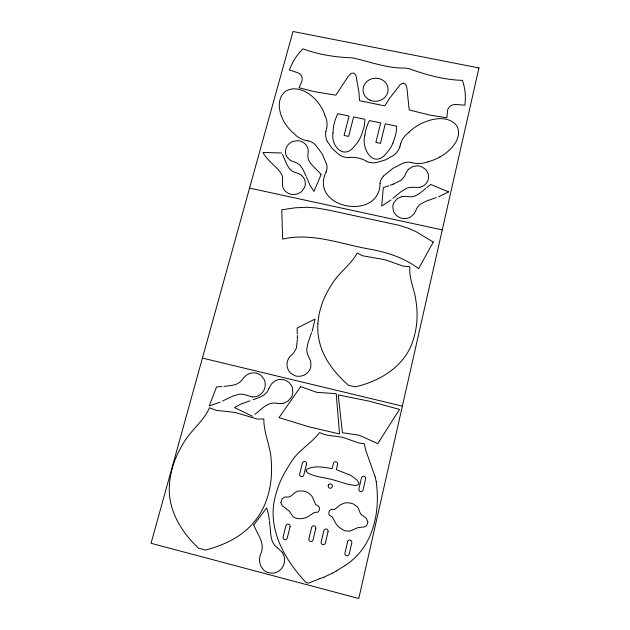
<?xml version="1.0" encoding="UTF-8"?>
<svg xmlns="http://www.w3.org/2000/svg" width="630" height="630" viewBox="0 0 630 630"><rect width="100%" height="100%" fill="white"/><g stroke="black" fill="none" stroke-linecap="round" stroke-linejoin="round"><path stroke-width="0.94" d="M297.36 338.523L297.36 338.026M259.387 559.983L260.513 565.638L263.789 570.166A13.214 12.6 -84.5 0 0 268.159 572.678L273.073 573.206A13.214 12.6 -84.5 0 0 275.523 572.702L278.877 571.056L281.602 568.512A13.214 12.6 -84.5 0 0 284.083 556.219L282.531 552.723M280.909 502.472L282.098 498.96A3.52 3.41 -81.6 0 1 282.76 498.235L285.067 497.054A5.749 5.56 -82 0 1 285.933 496.983C291.091 498.291 293.044 493.054 297.084 491.431A11.143 10.805 -85.1 0 1 298.47 491.006L302.904 490.998A14.931 14.466 -85.5 0 1 304.967 491.471A14.537 14.08 -85.5 0 1 308.857 493.337A12.986 12.584 -85.5 0 1 310.086 494.314L310.519 494.723A12.663 12.269 -85.6 0 1 311.708 496.054A12.435 12.049 -85.7 0 1 312.614 497.346L315.575 504.512L318.733 506.323L319.473 508.071A4.41 4.268 -88.9 0 1 319.528 508.686L319 510.812L317.93 512.119L314.307 512.513L306.936 517.317A13.49 13.073 -85.7 0 1 305.566 517.781L305.038 517.923A14.01 13.576 -85.4 0 1 303.471 518.317L302.935 518.411A16.805 16.285 -85 0 1 300.778 518.648A15.514 15.033 -85 0 1 298.675 518.679L295.375 518.065L293.147 516.742L289.225 511.119L282.311 505.827L280.909 502.661M306.125 471.004L306.826 469.468A3.859 3.772 -83.9 0 1 307.527 468.925C315.236 465.294 324.166 467.35 332.191 468.61L333.443 463.365A2.158 2.118 88.1 0 1 336.003 461.79A2.158 2.118 88.1 0 1 337.554 464.397L336.31 469.626L350.894 475.414L356.958 479.989L358.793 482.777A2.213 2.158 80.3 0 1 358.895 483.556L358.108 484.903L355.761 485.423A13.828 13.545 80.4 0 1 354.438 485.376L349.658 484.612A58.511 57.952 73 0 1 347.429 484.1A75.679 75.198 61.4 0 1 345.216 483.509L344.122 483.194A127.095 125.614 15.1 0 1 340.822 482.155L331.884 479.414L322.765 477.572A124.527 123.291 -9.4 0 1 319.402 476.894L318.292 476.65A75.332 74.994 -70.5 0 1 316.079 476.107A58.653 58.157 -79.8 0 1 313.882 475.508L308.172 473.351L306.141 471.138M297.352 339.515L296.478 347.886L293.745 352.808A18.546 18.128 -33.4 0 1 293.352 353.217L290.832 355.666A20.341 20.081 -38.3 0 0 290.406 356.115C287.272 359.281 285.918 364.463 288.028 369.385A12.104 11.923 -37.3 0 0 290.792 373.22L294.793 375.645A12.104 11.923 -37.3 0 0 297.092 376.228L300.628 376.228L303.959 375.236A12.104 11.923 -37.3 0 0 310.921 366.093L310.692 361.195L307.322 353.832L306.676 349.91L307.857 343.374L311.543 332.687M259.387 559.92L260.048 555.904A22.2 21.176 -85.8 0 1 260.253 555.258L261.552 551.667A20.231 19.278 -79.4 0 0 261.741 551.069C264.198 542.013 257.142 533.578 253.811 525.113M380.095 183.519C379.252 221.815 308.96 208.302 326.017 172.006M314.905 319.111L297.108 328.057L297.289 334.018M314.85 319.717L312.448 330.199M364.983 134.907C360.73 148.105 373.338 169.549 386.269 153.389A33.689 31.39 -6.1 0 0 389.789 148.908L389.939 148.696A42.438 39.493 -6.9 0 0 392.907 143.16M325.899 131.347L326.537 128.607M400.641 143.971L399.885 146.719M312.244 330.758L312.047 331.317M392.915 143.168L395.561 135.182A48.392 45.013 -7.4 0 0 396.561 128.103L396.616 126.157L385.269 123.827L380.433 143.372L375.866 142.419L380.717 122.889L369.408 120.574L368.542 122.346A49.29 45.927 -0.4 0 0 364.99 134.907M268.931 388.458L271.475 383.938L275.058 380.93A12.23 12.009 -51.6 0 1 286.5 380.725L289.288 382.749L291.414 385.544A12.23 12.009 -51.6 0 1 292.336 387.733L292.832 392.443A12.23 12.009 -51.6 0 1 291.446 397.081L288.028 401.129L283.248 403.373M268.876 388.584C266.246 395.679 260.025 397.058 253.118 399.759M253.764 525.01L266.648 507.914L268.372 513.781L269.325 520.081M383.394 176.156L392.75 168.438L403.405 163.005A14.718 13.852 0.1 0 1 411.737 162.548M408.248 169.486L406.303 172.321A19.569 18.412 2.1 0 0 406.059 172.833L404.799 175.778A17.86 16.797 -2.5 0 1 404.57 176.25L401.137 180.243L393.852 183.881M408.279 169.446L412.351 166.698L417.344 165.824A11.639 10.954 1.2 0 1 421.816 166.824L425.494 169.336A11.639 10.954 1.2 0 1 426.88 171.061L428.203 173.943L428.597 177.069A11.639 10.954 1.2 0 1 423.045 186.118L419.966 187.354M392.962 198.316L401.279 191.473L406.799 188.165L410.358 187.346L419.824 187.393M426.825 187.661L430.66 184.456L448.623 191.874M254.819 414.359C260.82 410.035 266.561 402.696 274.696 403.05A19.113 18.703 -62.6 0 1 275.271 403.098L277.279 403.373M425.809 188.52C420.446 192.741 415.43 197.347 409.909 196.788A17.963 16.923 0.6 0 1 409.358 196.757L405.98 196.403A19.695 18.735 1.2 0 0 405.373 196.363L401.814 196.631M391.017 199.962L382.331 205.711M345.161 565.464C373.173 547.501 380.559 512.434 376.173 481.509M345.09 565.512L336.365 570.938M448.473 191.969L438.456 196.82M439.897 156.972C450.348 151.231 463.326 138.372 456.695 125.606C447.497 114.4 430.172 118.708 419.123 124.677A48.187 45.061 3.6 0 0 408.965 132.15M332.482 573.206L336.231 571.016M381.741 206.002L383.284 187.661L388.805 185.732M222.634 400.94L233.061 396.05L239.55 394.136L243.361 394.293L252.622 397.002M324.135 577.143L327.97 575.253M220.122 402.161L209.514 405.822M328.466 575.025L332.459 573.221M393.577 183.991L393.175 184.141M393.01 184.204L390.198 185.244M319.725 578.679L308.448 583.159L306.046 582.482C283.791 558.936 265.671 526.475 276.184 493.274C279.531 480.273 286.689 468.484 294.297 457.545C301.88 448.402 312.37 441.992 319.615 432.566C328.12 436.976 338.428 435.212 347.272 438.913A39.383 39.225 56.9 0 0 348.713 439.425L359.218 443.095L364.234 443.607L365.896 450.678L375.102 476.76M319.788 578.663L324.056 577.174M436.37 197.529L425.841 201.285L420.076 204.364L417.517 207.12L414.02 213.956L410.516 217.011A11.718 11.127 0.9 0 1 399.325 217.437L396.546 215.618L394.427 213.137A11.718 11.127 0.9 0 1 393.427 211.089L392.797 206.782A11.718 11.127 0.9 0 1 393.986 202.529L397.191 198.749L401.727 196.647M249.952 400.822L240.912 404.05L234.478 407.586L252.528 416.265M209.27 405.877L216.539 386.962L221.965 386.529M283.083 403.413L279.381 403.625A20.451 20.089 -48.2 0 1 278.759 403.57L277.42 403.389M224.004 386.363C229.879 385.599 236.959 385.71 241.219 380.882A18.742 18.144 -46.2 0 0 241.597 380.449L243.81 377.677A20.522 20.042 -51.3 0 1 244.22 377.197C247.314 373.519 252.654 371.873 257.245 373.425A12.206 11.907 -49.6 0 1 261.34 375.748L264.151 379.457A12.206 11.907 -49.6 0 1 264.954 381.67L265.309 385.182L264.655 388.608A12.206 11.907 -49.6 0 1 256.213 396.569L252.693 397.01M348.8 157.445L349.752 157.382A29.004 27.421 -7 0 1 365.479 160.626L366.44 161.154M462.404 80.356C444.205 79.868 426.447 74.931 409.429 68.812A30.61 28.192 -2.6 0 0 405.082 68.064C386.859 68.465 369.684 61.559 352.28 57.826C335.562 57.299 318.725 54.676 302.998 48.833A61.787 56.826 -7.5 0 0 291.911 64.063L289.327 69.906L297.494 72.655A7.631 6.993 -12.1 0 1 301.731 81.632L299.108 87.759L314.362 91.649L335.845 95.162L348.414 76.128L351.249 73.364L353.887 73.056L355.958 75.403L358.942 92.2L359.533 100.69L384.772 105.887L389.498 98.438L400.389 84.365L403.452 83.066L403.688 83.617L405.602 84.081L406.862 87.735L409.201 109.951L430.786 115.29L446.883 117.755L447.45 111.077A7.844 7.229 2.6 0 1 455.86 104.493L464.909 105.186L465.373 98.76A62.362 57.464 -2.4 0 0 462.42 80.349M281.87 152.98L262.962 152.491C267.262 160.493 275.405 165.359 280.563 172.699C284.933 177.589 280.263 184.669 284.177 189.74A11.513 10.86 -14.5 0 0 293.675 194.552L296.958 194.064L300.03 192.678A11.513 10.86 -14.5 0 0 301.809 191.299L304.385 187.732A11.513 10.86 -14.5 0 0 305.337 183.48C305.377 178.605 302.077 174.778 298.266 173.463A19.341 18.27 -15.1 0 0 297.722 173.258L294.612 172.226A17.64 16.53 -12.9 0 1 294.115 172.037C288.154 170.069 285.839 161.705 282.468 154.389M307.991 140.97L302.778 139.663L297.911 137.033A24.877 23.066 -11 0 1 294.297 133.859A46.699 43.108 -9.6 0 1 286.138 124.968C279.255 115.503 275.003 98.839 286.17 90.877C298.47 84.459 312.338 94.303 319.339 104.273A46.888 43.533 -14.4 0 1 324.765 114.833M249.567 188.102L442.26 229.918M202.419 358.1L402.357 406.122M411.705 162.69L417.17 163.619L422.974 163.202A25.318 23.586 0 0 0 427.888 161.768M277.562 547.856L282.492 552.66M277.507 547.809C269.372 542.107 271.152 532.137 269.545 522.38M320.946 174.14C315.047 167.722 307.409 162.304 307.873 155.823A17.672 16.569 -10.1 0 1 307.897 155.311L308.172 152.192A19.136 17.892 -14.1 0 0 308.196 151.641C308.535 147.916 306.188 143.475 301.652 141.577A11.411 10.678 -13.2 0 0 297.21 140.695L292.84 141.49A11.411 10.678 -13.2 0 0 290.832 142.474L288.343 144.514L286.54 147.129A11.411 10.678 -13.2 0 0 287.138 157.303L290.446 160.453L297.218 163.178L299.904 165.068L302.786 169.084L305.983 175.88M321.166 174.36L313.961 191.425L310.212 185.685L306.408 176.888M327.277 141.419L332.301 148.656L339.153 154.696A16.065 15.01 -7.4 0 0 348.8 157.634M375.118 476.831L376.165 481.375M269.427 521.049L269.467 521.553M269.482 521.695L269.538 522.349M297.329 335.522L297.36 337.774M439.89 156.949A47.415 43.919 -0.8 0 1 427.896 161.784M379.937 183.495A14.931 14.096 -1.2 0 1 383.379 176.14M326.159 172.045A14.734 13.852 -11.8 0 0 326.6 164.107L321.946 153.523L315.118 144.49A14.466 13.545 -12.4 0 0 308.023 140.829M324.623 114.896A22.83 21.2 -11.9 0 1 326.647 128.622M400.53 143.947A23.286 21.743 0.9 0 1 409.059 132.268M366.345 161.327A16.128 15.088 -4.6 0 0 376.496 162.556L385.647 159.839L393.742 155.311A19.207 17.931 -3.8 0 0 399.916 146.727M327.222 141.443A19.089 17.79 -7.8 0 1 325.875 131.347M332.979 132.93C330.687 145.932 343.893 160.24 354.343 146.341A33.516 31.161 -9.4 0 0 357.879 141.884L358.029 141.671A42.226 39.21 -10.1 0 0 361.029 136.174L363.731 128.237A48.156 44.683 -10.6 0 0 364.786 121.204L364.857 119.267L353.595 116.96L348.626 136.387L344.098 135.442L349.083 116.03L337.869 113.731L336.995 115.495A48.998 45.636 -3.9 0 0 333.357 127.985L332.979 132.93M367.77 521.679L367.786 522.034A5.197 5.024 79.8 0 1 367.715 522.869L366.495 525.601L364.345 526.94L358.005 527.609L349.54 531.248L345.295 530.838A15.884 15.38 82.5 0 1 343.578 530.066A17.538 16.994 82.4 0 1 341.515 528.869L340.972 528.523A16.412 15.9 82.8 0 1 339.578 527.546L339.137 527.168A14.529 14.073 83 0 1 337.9 525.924A13.805 13.372 83.4 0 1 336.459 524.365A13.758 13.325 83.4 0 1 335.688 523.317L332.254 516.939L329.317 515.135A2.859 2.772 87 0 1 329.025 514.513A3.922 3.796 86.8 0 1 328.836 513.513L328.978 512.151A4.819 4.67 86.6 0 1 329.254 511.363A4.339 4.197 86.7 0 1 329.75 510.473L331.254 509.394L334.798 509.363L339.838 505.102L343.634 503.323A13.12 12.702 83.3 0 1 345.256 502.945A14.364 13.907 83.3 0 1 347.138 502.795L347.768 502.803A15.136 14.655 83.2 0 1 349.674 502.976A15.75 15.246 83.2 0 1 351.768 503.449A15.23 14.742 83.1 0 1 353.548 504.102L357.123 506.63A11.844 11.474 82.9 0 1 358.155 507.961L360.588 513.978L366.156 518.222L367.77 521.679M169.423 485.131C167.564 509.623 181.243 532.051 198.568 548.202L205.6 550.069C223.957 545.21 242.211 536.744 254.386 521.687A67.859 64.953 -67 0 0 262.025 510.237C269.876 495.369 272.554 478.17 271.262 461.514C270.955 446.953 263.631 433.456 263.836 418.95L257.631 419.115L235.998 412.705A90.586 86.68 -71.5 0 0 229.588 411.823L216.035 410.319L209.514 407.783C203.537 421.525 190.433 430.463 183.228 443.512C175.502 456.065 170.297 470.35 169.423 485.131M317.89 323.773L317.78 327.978A64.37 63.134 6.3 0 0 319.166 340.546C322.93 358.462 334.94 373.228 348.28 385.174L355.233 386.836C380.292 381.229 405.476 365.833 413.185 339.956C417.406 327.135 418.029 313.267 415.824 299.998C414.304 288.855 408.76 278.192 409.894 266.789L402.948 266.096L390.293 261.584A85.082 83.869 -1.1 0 0 384.261 259.599L362.494 255.756L357.202 253.024C350.768 265.033 338.57 272.759 331.679 284.571C323.985 296.242 318.764 309.739 317.89 323.773M478.942 67.93L358.793 598.5L151.058 543.288L292.997 31.5L478.942 67.93M347.595 541.706L344.964 553.045A2.252 2.166 83.3 0 0 346.563 555.778A2.252 2.166 83.3 0 0 349.17 554.14L351.792 542.792A2.244 2.158 82.8 0 0 350.193 540.075A2.244 2.158 82.8 0 0 347.595 541.706M365.613 478.981L363.061 489.99A2.189 2.134 79.3 0 1 360.494 491.589A2.189 2.134 79.3 0 1 358.911 488.943L361.462 477.942A2.173 2.126 78 0 1 364.022 476.351A2.173 2.126 78 0 1 365.613 478.981M328.041 531.744L325.371 543.013A2.236 2.15 87.9 0 1 322.765 544.643A2.236 2.15 87.9 0 1 321.19 541.926L323.867 530.665A2.229 2.15 87.7 0 1 326.466 529.042A2.229 2.15 87.7 0 1 328.041 531.744M315.772 528.57L313.071 539.816A2.236 2.15 -89.7 0 1 310.464 541.446A2.236 2.15 -89.7 0 1 308.905 538.729L311.614 527.499A2.221 2.142 -89.7 0 1 314.212 525.877A2.221 2.142 -89.7 0 1 315.772 528.57M290.052 526.806L287.288 538.02A2.229 2.142 -85 0 1 284.681 539.642A2.229 2.142 -85 0 1 283.146 536.941L285.918 525.735A2.221 2.134 -84.6 0 1 288.516 524.121A2.221 2.134 -84.6 0 1 290.052 526.806M306.464 464.16L303.786 475.059A2.166 2.111 -82.1 0 1 301.219 476.642A2.166 2.111 -82.1 0 1 299.691 474.028L302.376 463.137A2.15 2.103 -81.1 0 1 304.936 461.562A2.15 2.103 -81.1 0 1 306.464 464.16M433.251 242.077L418.635 268.632C404.302 257.796 386.946 252.173 369.432 249.102C341.239 244.117 311.787 232.265 282.642 239.124L281.767 209.79L295.305 207.782L306.865 207.262L315.921 207.924L326.773 209.719L399.444 225.406L407.988 228.147L415.816 231.549L433.251 242.077M379.512 440.835L377.772 443.607L359.478 435.322L342.397 432.692L338.231 394.923L369.015 401.121L399.522 409.405L379.512 440.835M300.668 386.623L279.011 417.635L308.905 426.801L339.554 433.976L336.2 393.687L316.614 392.301L300.668 386.623M369.975 100.138A12.529 11.529 -5 0 0 388.072 88.885A12.529 11.529 -5 0 0 368.668 80.207A12.529 11.529 -5 0 0 369.975 100.138M328.458 484.95A2.181 2.126 88.5 0 0 330.214 488.266A2.181 2.126 88.5 0 0 332.136 485.053A2.181 2.126 88.5 0 0 328.458 484.95"/></g></svg>
